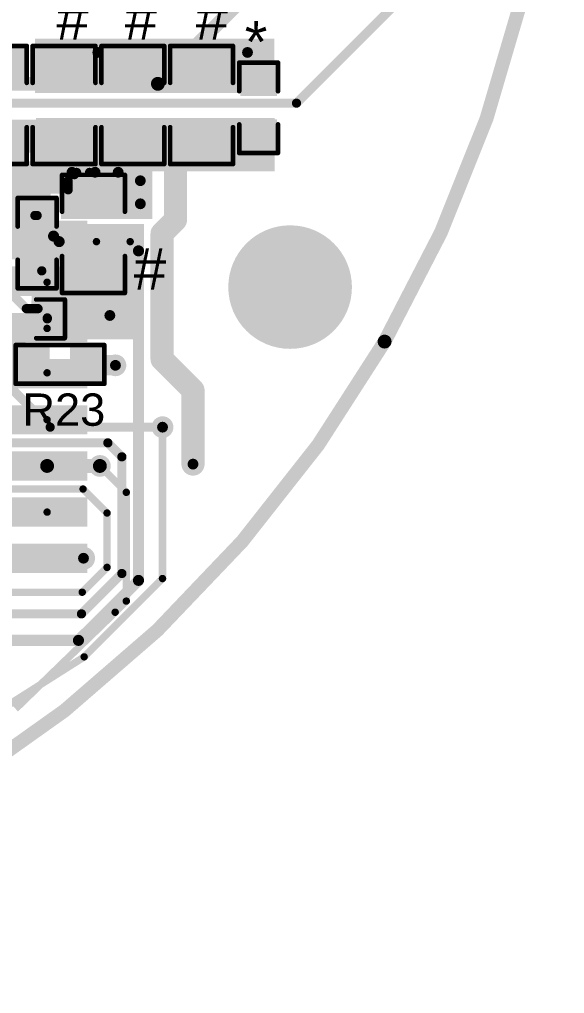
# Model space of a CAD drawing. Header units: millimetres. Extents: x -35.7 to 35.7, y -3.2 to 68.2.
# Drawn here: x 20.71 to 35.69, y -3.19 to 23.61 of the extents above; entities that cross this region are included whole.
import ezdxf

# ---------------------------------------------------------------- set-up
doc = ezdxf.new("R2010")
doc.units = ezdxf.units.MM
for name, color, linetype in [('BottomLayer', 5, 'Continuous'), ('BottomPaste', 16, 'Continuous'), ('BottomSolder', 6, 'Continuous'), ('Mechanical2', 216, 'Continuous'), ('MultiLayer', 9, 'Continuous'), ('PadHoleLayer', 156, 'Continuous'), ('TopLayer', 1, 'Continuous'), ('TopOverlay', 2, 'Continuous'), ('TopPaste', 8, 'Continuous'), ('TopSolder', 216, 'Continuous'), ('ViaHoleLayer', 16, 'Continuous')]:
    doc.layers.add(name, color=color, linetype=linetype)
doc.styles.add('Arial', font='', dxfattribs={"height": 0.2})
doc.styles.get('Arial').set_extended_font_data('Arial')

# ---------------------------------------------------------------- blocks, each defined once
blk = doc.blocks.new('16_SOIC_B_39')
at = {"layer": 'BottomLayer'}
for points in [[(-5.65, 4.745), (-3.65, 4.745), (-3.65, 4.145), (-5.65, 4.145)], [(3.65, 4.745), (5.65, 4.745), (5.65, 4.145), (3.65, 4.145)], [(-5.65, 3.475), (-3.65, 3.475), (-3.65, 2.875), (-5.65, 2.875)], [(3.65, 3.475), (5.65, 3.475), (5.65, 2.875), (3.65, 2.875)], [(-5.65, 2.205), (-3.65, 2.205), (-3.65, 1.605), (-5.65, 1.605)], [(3.65, 2.205), (5.65, 2.205), (5.65, 1.605), (3.65, 1.605)], [(-5.65, 0.935), (-3.65, 0.935), (-3.65, 0.335), (-5.65, 0.335)], [(3.65, 0.935), (5.65, 0.935), (5.65, 0.335), (3.65, 0.335)], [(-5.65, -0.335), (-3.65, -0.335), (-3.65, -0.935), (-5.65, -0.935)], [(3.65, -0.335), (5.65, -0.335), (5.65, -0.935), (3.65, -0.935)], [(-5.65, -1.605), (-3.65, -1.605), (-3.65, -2.205), (-5.65, -2.205)], [(3.65, -1.605), (5.65, -1.605), (5.65, -2.205), (3.65, -2.205)], [(-5.65, -2.875), (-3.65, -2.875), (-3.65, -3.475), (-5.65, -3.475)], [(3.65, -2.875), (5.65, -2.875), (5.65, -3.475), (3.65, -3.475)], [(-5.65, -4.145), (-3.65, -4.145), (-3.65, -4.745), (-5.65, -4.745)], [(3.65, -4.145), (5.65, -4.145), (5.65, -4.745), (3.65, -4.745)]]:
    blk.add_hatch(color=5, dxfattribs=at).paths.add_polyline_path(points)
at = {"layer": 'BottomPaste'}
for points in [[(-5.65, 4.745), (-3.65, 4.745), (-3.65, 4.145), (-5.65, 4.145)], [(3.65, 4.745), (5.65, 4.745), (5.65, 4.145), (3.65, 4.145)], [(-5.65, 3.475), (-3.65, 3.475), (-3.65, 2.875), (-5.65, 2.875)], [(3.65, 3.475), (5.65, 3.475), (5.65, 2.875), (3.65, 2.875)], [(-5.65, 2.205), (-3.65, 2.205), (-3.65, 1.605), (-5.65, 1.605)], [(3.65, 2.205), (5.65, 2.205), (5.65, 1.605), (3.65, 1.605)], [(-5.65, 0.935), (-3.65, 0.935), (-3.65, 0.335), (-5.65, 0.335)], [(3.65, 0.935), (5.65, 0.935), (5.65, 0.335), (3.65, 0.335)], [(-5.65, -0.335), (-3.65, -0.335), (-3.65, -0.935), (-5.65, -0.935)], [(3.65, -0.335), (5.65, -0.335), (5.65, -0.935), (3.65, -0.935)], [(-5.65, -1.605), (-3.65, -1.605), (-3.65, -2.205), (-5.65, -2.205)], [(3.65, -1.605), (5.65, -1.605), (5.65, -2.205), (3.65, -2.205)], [(-5.65, -2.875), (-3.65, -2.875), (-3.65, -3.475), (-5.65, -3.475)], [(3.65, -2.875), (5.65, -2.875), (5.65, -3.475), (3.65, -3.475)], [(-5.65, -4.145), (-3.65, -4.145), (-3.65, -4.745), (-5.65, -4.745)], [(3.65, -4.145), (5.65, -4.145), (5.65, -4.745), (3.65, -4.745)]]:
    blk.add_hatch(color=16, dxfattribs=at).paths.add_polyline_path(points)
at = {"layer": 'BottomSolder'}
for points in [[(-5.752, 4.847), (-3.548, 4.847), (-3.548, 4.043), (-5.752, 4.043)], [(3.548, 4.847), (5.752, 4.847), (5.752, 4.043), (3.548, 4.043)], [(-5.752, 3.577), (-3.548, 3.577), (-3.548, 2.773), (-5.752, 2.773)], [(3.548, 3.577), (5.752, 3.577), (5.752, 2.773), (3.548, 2.773)], [(-5.752, 2.307), (-3.548, 2.307), (-3.548, 1.503), (-5.752, 1.503)], [(3.548, 2.307), (5.752, 2.307), (5.752, 1.503), (3.548, 1.503)], [(-5.752, 1.037), (-3.548, 1.037), (-3.548, 0.233), (-5.752, 0.233)], [(3.548, 1.037), (5.752, 1.037), (5.752, 0.233), (3.548, 0.233)], [(-5.752, -0.233), (-3.548, -0.233), (-3.548, -1.037), (-5.752, -1.037)], [(3.548, -0.233), (5.752, -0.233), (5.752, -1.037), (3.548, -1.037)], [(-5.752, -1.503), (-3.548, -1.503), (-3.548, -2.307), (-5.752, -2.307)], [(3.548, -1.503), (5.752, -1.503), (5.752, -2.307), (3.548, -2.307)], [(-5.752, -2.773), (-3.548, -2.773), (-3.548, -3.577), (-5.752, -3.577)], [(3.548, -2.773), (5.752, -2.773), (5.752, -3.577), (3.548, -3.577)], [(-5.752, -4.043), (-3.548, -4.043), (-3.548, -4.847), (-5.752, -4.847)], [(3.548, -4.043), (5.752, -4.043), (5.752, -4.847), (3.548, -4.847)]]:
    blk.add_hatch(color=6, dxfattribs=at).paths.add_polyline_path(points)
blk = doc.blocks.new('CAP0805_77')
at = {"layer": 'TopLayer'}
for points in [[(-1.524, 0.762), (-0.508, 0.762), (-0.508, -0.762), (-1.524, -0.762)], [(0.508, 0.762), (1.524, 0.762), (1.524, -0.762), (0.508, -0.762)]]:
    blk.add_hatch(color=1, dxfattribs=at).paths.add_polyline_path(points)
at = {"layer": 'TopPaste'}
for points in [[(-1.524, 0.762), (-0.508, 0.762), (-0.508, -0.762), (-1.524, -0.762)], [(0.508, 0.762), (1.524, 0.762), (1.524, -0.762), (0.508, -0.762)]]:
    blk.add_hatch(color=8, dxfattribs=at).paths.add_polyline_path(points)
at = {"layer": 'TopSolder'}
for points in [[(-1.594, 0.832), (-0.438, 0.832), (-0.438, -0.832), (-1.594, -0.832)], [(0.438, 0.832), (1.594, 0.832), (1.594, -0.832), (0.438, -0.832)]]:
    blk.add_hatch(color=216, dxfattribs=at).paths.add_polyline_path(points)
at = {"layer": 'TopOverlay', "const_width": 0.127}
for points in [[(-1.626, -0.864), (-1.626, 0.864)], [(-0.61, 0.864), (-1.626, 0.864)], [(1.626, 0.864), (0.61, 0.864)], [(1.626, -0.864), (1.626, 0.864)], [(-0.61, -0.864), (-1.626, -0.864)], [(1.626, -0.864), (0.61, -0.864)]]:
    blk.add_lwpolyline(points, dxfattribs=at)
at = {"layer": 'TopOverlay', "const_width": 0.0635}
for points in [[(-1.657, 0.864, 1), (-1.594, 0.864, 1)], [(-1.657, 0.864, 1), (-1.594, 0.864, 1)], [(-0.641, 0.864, 1), (-0.578, 0.864, 1)], [(0.578, 0.864, 1), (0.641, 0.864, 1)], [(1.594, 0.864, 1), (1.657, 0.864, 1)], [(1.594, 0.864, 1), (1.657, 0.864, 1)], [(-1.657, -0.864, 1), (-1.594, -0.864, 1)], [(-1.657, -0.864, 1), (-1.594, -0.864, 1)], [(-0.641, -0.864, 1), (-0.578, -0.864, 1)], [(0.578, -0.864, 1), (0.641, -0.864, 1)], [(1.594, -0.864, 1), (1.657, -0.864, 1)], [(1.594, -0.864, 1), (1.657, -0.864, 1)]]:
    blk.add_lwpolyline(points, format="xyb", close=True, dxfattribs=at)
blk = doc.blocks.new('CAP_0603_80')
at = {"layer": 'TopLayer'}
for points in [[(-0.381, 0.445), (-0.381, -0.445), (-1.143, -0.445), (-1.143, 0.445)], [(1.143, 0.445), (1.143, -0.445), (0.381, -0.445), (0.381, 0.445)]]:
    blk.add_hatch(color=1, dxfattribs=at).paths.add_polyline_path(points)
at = {"layer": 'TopPaste'}
for points in [[(-0.381, 0.445), (-0.381, -0.445), (-1.143, -0.445), (-1.143, 0.445)], [(1.143, 0.445), (1.143, -0.445), (0.381, -0.445), (0.381, 0.445)]]:
    blk.add_hatch(color=8, dxfattribs=at).paths.add_polyline_path(points)
at = {"layer": 'TopSolder'}
for points in [[(-0.321, 0.504), (-0.321, -0.504), (-1.203, -0.504), (-1.203, 0.504)], [(1.203, 0.504), (1.203, -0.504), (0.321, -0.504), (0.321, 0.504)]]:
    blk.add_hatch(color=216, dxfattribs=at).paths.add_polyline_path(points)
at = {"layer": 'TopOverlay', "const_width": 0.127}
for points in [[(-1.245, 0.533), (-0.457, 0.533)], [(-1.245, 0.533), (-1.245, -0.533)], [(0.457, 0.533), (1.245, 0.533)], [(1.245, 0.533), (1.245, -0.533)], [(-1.245, -0.533), (-0.457, -0.533)], [(0.457, -0.533), (1.245, -0.533)]]:
    blk.add_lwpolyline(points, dxfattribs=at)
at = {"layer": 'TopOverlay', "const_width": 0.0635}
for points in [[(-1.276, 0.533, 1), (-1.213, 0.533, 1)], [(-1.276, 0.533, 1), (-1.213, 0.533, 1)], [(-0.489, 0.533, 1), (-0.425, 0.533, 1)], [(0.425, 0.533, 1), (0.489, 0.533, 1)], [(1.213, 0.533, 1), (1.276, 0.533, 1)], [(1.213, 0.533, 1), (1.276, 0.533, 1)], [(-1.276, -0.533, 1), (-1.213, -0.533, 1)], [(-1.276, -0.533, 1), (-1.213, -0.533, 1)], [(-0.489, -0.533, 1), (-0.425, -0.533, 1)], [(0.425, -0.533, 1), (0.489, -0.533, 1)], [(1.213, -0.533, 1), (1.276, -0.533, 1)], [(1.213, -0.533, 1), (1.276, -0.533, 1)]]:
    blk.add_lwpolyline(points, format="xyb", close=True, dxfattribs=at)
blk = doc.blocks.new('CAP_0603_B_90')
at = {"layer": 'BottomLayer'}
for points in [[(-1.143, -0.445), (-1.143, 0.445), (-0.381, 0.445), (-0.381, -0.445)], [(0.381, -0.445), (0.381, 0.445), (1.143, 0.445), (1.143, -0.445)]]:
    blk.add_hatch(color=5, dxfattribs=at).paths.add_polyline_path(points)
at = {"layer": 'BottomPaste'}
for points in [[(-1.143, -0.445), (-1.143, 0.445), (-0.381, 0.445), (-0.381, -0.445)], [(0.381, -0.445), (0.381, 0.445), (1.143, 0.445), (1.143, -0.445)]]:
    blk.add_hatch(color=16, dxfattribs=at).paths.add_polyline_path(points)
at = {"layer": 'BottomSolder'}
for points in [[(-1.203, -0.504), (-1.203, 0.504), (-0.321, 0.504), (-0.321, -0.504)], [(0.321, -0.504), (0.321, 0.504), (1.203, 0.504), (1.203, -0.504)]]:
    blk.add_hatch(color=6, dxfattribs=at).paths.add_polyline_path(points)
blk = doc.blocks.new('CAP0805_105')
at = {"layer": 'TopLayer'}
for points in [[(-1.524, 0.762), (-0.508, 0.762), (-0.508, -0.762), (-1.524, -0.762)], [(0.508, 0.762), (1.524, 0.762), (1.524, -0.762), (0.508, -0.762)]]:
    blk.add_hatch(color=1, dxfattribs=at).paths.add_polyline_path(points)
at = {"layer": 'TopPaste'}
for points in [[(-1.524, 0.762), (-0.508, 0.762), (-0.508, -0.762), (-1.524, -0.762)], [(0.508, 0.762), (1.524, 0.762), (1.524, -0.762), (0.508, -0.762)]]:
    blk.add_hatch(color=8, dxfattribs=at).paths.add_polyline_path(points)
at = {"layer": 'TopSolder'}
for points in [[(-1.594, 0.832), (-0.438, 0.832), (-0.438, -0.832), (-1.594, -0.832)], [(0.438, 0.832), (1.594, 0.832), (1.594, -0.832), (0.438, -0.832)]]:
    blk.add_hatch(color=216, dxfattribs=at).paths.add_polyline_path(points)
at = {"layer": 'TopOverlay', "const_width": 0.127}
for points in [[(-1.626, 0.864), (-0.61, 0.864)], [(-1.626, 0.864), (-1.626, -0.864)], [(0.61, 0.864), (1.626, 0.864)], [(1.626, 0.864), (1.626, -0.864)], [(-1.626, -0.864), (-0.61, -0.864)], [(0.61, -0.864), (1.626, -0.864)]]:
    blk.add_lwpolyline(points, dxfattribs=at)
at = {"layer": 'TopOverlay', "const_width": 0.0635}
for points in [[(-1.657, 0.864, 1), (-1.594, 0.864, 1)], [(-1.657, 0.864, 1), (-1.594, 0.864, 1)], [(-0.641, 0.864, 1), (-0.578, 0.864, 1)], [(0.578, 0.864, 1), (0.641, 0.864, 1)], [(1.594, 0.864, 1), (1.657, 0.864, 1)], [(1.594, 0.864, 1), (1.657, 0.864, 1)], [(-1.657, -0.864, 1), (-1.594, -0.864, 1)], [(-1.657, -0.864, 1), (-1.594, -0.864, 1)], [(-0.641, -0.864, 1), (-0.578, -0.864, 1)], [(0.578, -0.864, 1), (0.641, -0.864, 1)], [(1.594, -0.864, 1), (1.657, -0.864, 1)], [(1.594, -0.864, 1), (1.657, -0.864, 1)]]:
    blk.add_lwpolyline(points, format="xyb", close=True, dxfattribs=at)
blk = doc.blocks.new('CAP_0603_106')
at = {"layer": 'TopLayer'}
for points in [[(-0.381, 0.4445), (-0.381, -0.4445), (-1.143, -0.4445), (-1.143, 0.4445)], [(1.143, 0.4445), (1.143, -0.4445), (0.381, -0.4445), (0.381, 0.4445)]]:
    blk.add_hatch(color=1, dxfattribs=at).paths.add_polyline_path(points)
at = {"layer": 'TopPaste'}
for points in [[(-0.381, 0.4445), (-0.381, -0.4445), (-1.143, -0.4445), (-1.143, 0.4445)], [(1.143, 0.4445), (1.143, -0.4445), (0.381, -0.4445), (0.381, 0.4445)]]:
    blk.add_hatch(color=8, dxfattribs=at).paths.add_polyline_path(points)
at = {"layer": 'TopSolder'}
for points in [[(-0.2794, 0.5461), (-0.2794, -0.5461), (-1.2446, -0.5461), (-1.2446, 0.5461)], [(1.2446, 0.5461), (1.2446, -0.5461), (0.2794, -0.5461), (0.2794, 0.5461)]]:
    blk.add_hatch(color=216, dxfattribs=at).paths.add_polyline_path(points)
at = {"layer": 'TopOverlay', "const_width": 0.127}
for points in [[(-1.2446, 0.5334), (-1.2446, -0.5334)], [(-1.2446, 0.5334), (-0.4572, 0.5334)], [(0.4572, 0.5334), (1.2446, 0.5334)], [(1.2446, 0.5334), (1.2446, -0.5334)], [(-1.2446, -0.5334), (-0.4572, -0.5334)], [(0.4572, -0.5334), (1.2446, -0.5334)]]:
    blk.add_lwpolyline(points, dxfattribs=at)
at = {"layer": 'TopOverlay', "const_width": 0.0635}
for points in [[(-1.27635, 0.5334, 1), (-1.21285, 0.5334, 1)], [(-1.27635, 0.5334, 1), (-1.21285, 0.5334, 1)], [(-0.48895, 0.5334, 1), (-0.42545, 0.5334, 1)], [(0.42545, 0.5334, 1), (0.48895, 0.5334, 1)], [(1.21285, 0.5334, 1), (1.27635, 0.5334, 1)], [(1.21285, 0.5334, 1), (1.27635, 0.5334, 1)], [(-1.27635, -0.5334, 1), (-1.21285, -0.5334, 1)], [(-1.27635, -0.5334, 1), (-1.21285, -0.5334, 1)], [(-0.48895, -0.5334, 1), (-0.42545, -0.5334, 1)], [(0.42545, -0.5334, 1), (0.48895, -0.5334, 1)], [(1.21285, -0.5334, 1), (1.27635, -0.5334, 1)], [(1.21285, -0.5334, 1), (1.27635, -0.5334, 1)]]:
    blk.add_lwpolyline(points, format="xyb", close=True, dxfattribs=at)
blk = doc.blocks.new('CAP0805_107')
at = {"layer": 'TopLayer'}
for points in [[(-1.524, 0.762), (-0.508, 0.762), (-0.508, -0.762), (-1.524, -0.762)], [(0.508, 0.762), (1.524, 0.762), (1.524, -0.762), (0.508, -0.762)]]:
    blk.add_hatch(color=1, dxfattribs=at).paths.add_polyline_path(points)
at = {"layer": 'TopPaste'}
for points in [[(-1.524, 0.762), (-0.508, 0.762), (-0.508, -0.762), (-1.524, -0.762)], [(0.508, 0.762), (1.524, 0.762), (1.524, -0.762), (0.508, -0.762)]]:
    blk.add_hatch(color=8, dxfattribs=at).paths.add_polyline_path(points)
at = {"layer": 'TopSolder'}
for points in [[(-1.6256, 0.8636), (-0.4064, 0.8636), (-0.4064, -0.8636), (-1.6256, -0.8636)], [(0.4064, 0.8636), (1.6256, 0.8636), (1.6256, -0.8636), (0.4064, -0.8636)]]:
    blk.add_hatch(color=216, dxfattribs=at).paths.add_polyline_path(points)
at = {"layer": 'TopOverlay', "const_width": 0.127}
for points in [[(-0.6096, 0.8636), (-1.6256, 0.8636)], [(-1.6256, -0.8636), (-1.6256, 0.8636)], [(1.6256, 0.8636), (0.6096, 0.8636)], [(1.6256, -0.8636), (1.6256, 0.8636)], [(-0.6096, -0.8636), (-1.6256, -0.8636)], [(1.6256, -0.8636), (0.6096, -0.8636)]]:
    blk.add_lwpolyline(points, dxfattribs=at)
at = {"layer": 'TopOverlay', "const_width": 0.0635}
for points in [[(-1.65735, 0.8636, 1), (-1.59385, 0.8636, 1)], [(-1.65735, 0.8636, 1), (-1.59385, 0.8636, 1)], [(-0.64135, 0.8636, 1), (-0.57785, 0.8636, 1)], [(0.57785, 0.8636, 1), (0.64135, 0.8636, 1)], [(1.59385, 0.8636, 1), (1.65735, 0.8636, 1)], [(1.59385, 0.8636, 1), (1.65735, 0.8636, 1)], [(-1.65735, -0.8636, 1), (-1.59385, -0.8636, 1)], [(-1.65735, -0.8636, 1), (-1.59385, -0.8636, 1)], [(-0.64135, -0.8636, 1), (-0.57785, -0.8636, 1)], [(0.57785, -0.8636, 1), (0.64135, -0.8636, 1)], [(1.59385, -0.8636, 1), (1.65735, -0.8636, 1)], [(1.59385, -0.8636, 1), (1.65735, -0.8636, 1)]]:
    blk.add_lwpolyline(points, format="xyb", close=True, dxfattribs=at)
blk = doc.blocks.new('CAP0805_108')
at = {"layer": 'TopLayer'}
for points in [[(-1.524, 0.762), (-0.508, 0.762), (-0.508, -0.762), (-1.524, -0.762)], [(0.508, 0.762), (1.524, 0.762), (1.524, -0.762), (0.508, -0.762)]]:
    blk.add_hatch(color=1, dxfattribs=at).paths.add_polyline_path(points)
at = {"layer": 'TopPaste'}
for points in [[(-1.524, 0.762), (-0.508, 0.762), (-0.508, -0.762), (-1.524, -0.762)], [(0.508, 0.762), (1.524, 0.762), (1.524, -0.762), (0.508, -0.762)]]:
    blk.add_hatch(color=8, dxfattribs=at).paths.add_polyline_path(points)
at = {"layer": 'TopSolder'}
for points in [[(-1.6256, 0.8636), (-0.4064, 0.8636), (-0.4064, -0.8636), (-1.6256, -0.8636)], [(0.4064, 0.8636), (1.6256, 0.8636), (1.6256, -0.8636), (0.4064, -0.8636)]]:
    blk.add_hatch(color=216, dxfattribs=at).paths.add_polyline_path(points)
at = {"layer": 'TopOverlay', "const_width": 0.127}
for points in [[(-1.6256, 0.8636), (-0.6096, 0.8636)], [(-1.6256, 0.8636), (-1.6256, -0.8636)], [(0.6096, 0.8636), (1.6256, 0.8636)], [(1.6256, 0.8636), (1.6256, -0.8636)], [(-1.6256, -0.8636), (-0.6096, -0.8636)], [(0.6096, -0.8636), (1.6256, -0.8636)]]:
    blk.add_lwpolyline(points, dxfattribs=at)
at = {"layer": 'TopOverlay', "const_width": 0.0635}
for points in [[(-1.65735, 0.8636, 1), (-1.59385, 0.8636, 1)], [(-1.65735, 0.8636, 1), (-1.59385, 0.8636, 1)], [(-0.64135, 0.8636, 1), (-0.57785, 0.8636, 1)], [(0.57785, 0.8636, 1), (0.64135, 0.8636, 1)], [(1.59385, 0.8636, 1), (1.65735, 0.8636, 1)], [(1.59385, 0.8636, 1), (1.65735, 0.8636, 1)], [(-1.65735, -0.8636, 1), (-1.59385, -0.8636, 1)], [(-1.65735, -0.8636, 1), (-1.59385, -0.8636, 1)], [(-0.64135, -0.8636, 1), (-0.57785, -0.8636, 1)], [(0.57785, -0.8636, 1), (0.64135, -0.8636, 1)], [(1.59385, -0.8636, 1), (1.65735, -0.8636, 1)], [(1.59385, -0.8636, 1), (1.65735, -0.8636, 1)]]:
    blk.add_lwpolyline(points, format="xyb", close=True, dxfattribs=at)
blk = doc.blocks.new('CAP0805_109')
at = {"layer": 'TopLayer'}
for points in [[(-1.524, 0.762), (-0.508, 0.762), (-0.508, -0.762), (-1.524, -0.762)], [(0.508, 0.762), (1.524, 0.762), (1.524, -0.762), (0.508, -0.762)]]:
    blk.add_hatch(color=1, dxfattribs=at).paths.add_polyline_path(points)
at = {"layer": 'TopPaste'}
for points in [[(-1.524, 0.762), (-0.508, 0.762), (-0.508, -0.762), (-1.524, -0.762)], [(0.508, 0.762), (1.524, 0.762), (1.524, -0.762), (0.508, -0.762)]]:
    blk.add_hatch(color=8, dxfattribs=at).paths.add_polyline_path(points)
at = {"layer": 'TopSolder'}
for points in [[(-1.6256, 0.8636), (-0.4064, 0.8636), (-0.4064, -0.8636), (-1.6256, -0.8636)], [(0.4064, 0.8636), (1.6256, 0.8636), (1.6256, -0.8636), (0.4064, -0.8636)]]:
    blk.add_hatch(color=216, dxfattribs=at).paths.add_polyline_path(points)
at = {"layer": 'TopOverlay', "const_width": 0.127}
for points in [[(-1.6256, 0.8636), (-0.6096, 0.8636)], [(-1.6256, 0.8636), (-1.6256, -0.8636)], [(0.6096, 0.8636), (1.6256, 0.8636)], [(1.6256, 0.8636), (1.6256, -0.8636)], [(-1.6256, -0.8636), (-0.6096, -0.8636)], [(0.6096, -0.8636), (1.6256, -0.8636)]]:
    blk.add_lwpolyline(points, dxfattribs=at)
at = {"layer": 'TopOverlay', "const_width": 0.0635}
for points in [[(-1.65735, 0.8636, 1), (-1.59385, 0.8636, 1)], [(-1.65735, 0.8636, 1), (-1.59385, 0.8636, 1)], [(-0.64135, 0.8636, 1), (-0.57785, 0.8636, 1)], [(0.57785, 0.8636, 1), (0.64135, 0.8636, 1)], [(1.59385, 0.8636, 1), (1.65735, 0.8636, 1)], [(1.59385, 0.8636, 1), (1.65735, 0.8636, 1)], [(-1.65735, -0.8636, 1), (-1.59385, -0.8636, 1)], [(-1.65735, -0.8636, 1), (-1.59385, -0.8636, 1)], [(-0.64135, -0.8636, 1), (-0.57785, -0.8636, 1)], [(0.57785, -0.8636, 1), (0.64135, -0.8636, 1)], [(1.59385, -0.8636, 1), (1.65735, -0.8636, 1)], [(1.59385, -0.8636, 1), (1.65735, -0.8636, 1)]]:
    blk.add_lwpolyline(points, format="xyb", close=True, dxfattribs=at)
blk = doc.blocks.new('CAP_0603_114')
at = {"layer": 'TopLayer'}
for points in [[(-0.381, 0.445), (-0.381, -0.445), (-1.143, -0.445), (-1.143, 0.445)], [(1.143, 0.445), (1.143, -0.445), (0.381, -0.445), (0.381, 0.445)]]:
    blk.add_hatch(color=1, dxfattribs=at).paths.add_polyline_path(points)
at = {"layer": 'TopPaste'}
for points in [[(-0.381, 0.445), (-0.381, -0.445), (-1.143, -0.445), (-1.143, 0.445)], [(1.143, 0.445), (1.143, -0.445), (0.381, -0.445), (0.381, 0.445)]]:
    blk.add_hatch(color=8, dxfattribs=at).paths.add_polyline_path(points)
at = {"layer": 'TopSolder'}
for points in [[(-0.321, 0.504), (-0.321, -0.504), (-1.203, -0.504), (-1.203, 0.504)], [(1.203, 0.504), (1.203, -0.504), (0.321, -0.504), (0.321, 0.504)]]:
    blk.add_hatch(color=216, dxfattribs=at).paths.add_polyline_path(points)
at = {"layer": 'TopOverlay', "const_width": 0.127}
for points in [[(-1.245, 0.533), (-0.457, 0.533)], [(-1.245, -0.533), (-1.245, 0.533)], [(0.457, 0.533), (1.245, 0.533)], [(1.245, -0.533), (1.245, 0.533)], [(-1.245, -0.533), (-0.457, -0.533)], [(0.457, -0.533), (1.245, -0.533)]]:
    blk.add_lwpolyline(points, dxfattribs=at)
at = {"layer": 'TopOverlay', "const_width": 0.0635}
for points in [[(-1.276, 0.533, 1), (-1.213, 0.533, 1)], [(-1.276, 0.533, 1), (-1.213, 0.533, 1)], [(-0.489, 0.533, 1), (-0.425, 0.533, 1)], [(0.425, 0.533, 1), (0.489, 0.533, 1)], [(1.213, 0.533, 1), (1.276, 0.533, 1)], [(1.213, 0.533, 1), (1.276, 0.533, 1)], [(-1.276, -0.533, 1), (-1.213, -0.533, 1)], [(-1.276, -0.533, 1), (-1.213, -0.533, 1)], [(-0.489, -0.533, 1), (-0.425, -0.533, 1)], [(0.425, -0.533, 1), (0.489, -0.533, 1)], [(1.213, -0.533, 1), (1.276, -0.533, 1)], [(1.213, -0.533, 1), (1.276, -0.533, 1)]]:
    blk.add_lwpolyline(points, format="xyb", close=True, dxfattribs=at)
blk = doc.blocks.new('RES0603_151')
at = {"layer": 'TopLayer'}
for points in [[(-0.381, 0.4445), (-0.381, -0.4445), (-1.143, -0.4445), (-1.143, 0.4445)], [(1.143, 0.4445), (1.143, -0.4445), (0.381, -0.4445), (0.381, 0.4445)]]:
    blk.add_hatch(color=1, dxfattribs=at).paths.add_polyline_path(points)
at = {"layer": 'TopPaste'}
for points in [[(-0.381, 0.4445), (-0.381, -0.4445), (-1.143, -0.4445), (-1.143, 0.4445)], [(1.143, 0.4445), (1.143, -0.4445), (0.381, -0.4445), (0.381, 0.4445)]]:
    blk.add_hatch(color=8, dxfattribs=at).paths.add_polyline_path(points)
at = {"layer": 'TopSolder'}
for points in [[(-0.2794, 0.5461), (-0.2794, -0.5461), (-1.2446, -0.5461), (-1.2446, 0.5461)], [(1.2446, 0.5461), (1.2446, -0.5461), (0.2794, -0.5461), (0.2794, 0.5461)]]:
    blk.add_hatch(color=216, dxfattribs=at).paths.add_polyline_path(points)
at = {"layer": 'TopOverlay', "const_width": 0.127}
for points in [[(1.2192, 0.5334), (-1.2192, 0.5334)], [(-1.2192, 0.5334), (-1.2192, -0.5334)], [(1.2192, 0.5334), (1.2192, -0.5334)], [(1.2192, -0.5334), (-1.2192, -0.5334)]]:
    blk.add_lwpolyline(points, dxfattribs=at)
at = {"layer": 'TopOverlay', "const_width": 0.0635}
for points in [[(-1.25095, 0.5334, 1), (-1.18745, 0.5334, 1)], [(-1.25095, 0.5334, 1), (-1.18745, 0.5334, 1)], [(1.18745, 0.5334, 1), (1.25095, 0.5334, 1)], [(1.18745, 0.5334, 1), (1.25095, 0.5334, 1)], [(-1.25095, -0.5334, 1), (-1.18745, -0.5334, 1)], [(-1.25095, -0.5334, 1), (-1.18745, -0.5334, 1)], [(1.18745, -0.5334, 1), (1.25095, -0.5334, 1)], [(1.18745, -0.5334, 1), (1.25095, -0.5334, 1)]]:
    blk.add_lwpolyline(points, format="xyb", close=True, dxfattribs=at)

msp = doc.modelspace()

# ---------------------------------------------------------------- hatches: boundary and pattern name
at = {"layer": 'BottomLayer'}
h = msp.add_hatch(color=5, dxfattribs=at)
edge = h.paths.add_edge_path()
edge.add_arc((22.86, 22.708), 0.3, 0, 360)
h = msp.add_hatch(color=5, dxfattribs=at)
edge = h.paths.add_edge_path()
edge.add_arc((26.975, 22.708), 0.3, 0, 360)
for points in [[(25.324, 19.946), (25.324, 20.853), (18.771, 20.853), (18.771, 19.946)], [(20.421, 17.272), (21.565, 17.272), (21.565, 19.71), (20.421, 19.71)], [(21.92, 18.161), (24.359, 18.161), (24.359, 19.71), (21.92, 19.71)], [(24.128, 17.018), (24.128, 17.983), (20.414, 17.983), (20.414, 17.018)]]:
    msp.add_hatch(color=5, dxfattribs=at).paths.add_polyline_path(points)
h = msp.add_hatch(color=5, dxfattribs=at)
edge = h.paths.add_edge_path()
edge.add_arc((22.149, 19.41), 0.3, 0, 360)
h = msp.add_hatch(color=5, dxfattribs=at)
edge = h.paths.add_edge_path()
edge.add_arc((22.784, 19.41), 0.3, 0, 360)
h = msp.add_hatch(color=5, dxfattribs=at)
edge = h.paths.add_edge_path()
edge.add_arc((23.419, 19.41), 0.3, 0, 360)
h = msp.add_hatch(color=5, dxfattribs=at)
edge = h.paths.add_edge_path()
edge.add_arc((24.028, 19.177), 0.3, 0, 360)
h = msp.add_hatch(color=5, dxfattribs=at)
edge = h.paths.add_edge_path()
edge.add_arc((24.028, 18.542), 0.3, 0, 360)
h = msp.add_hatch(color=5, dxfattribs=at)
edge = h.paths.add_edge_path()
edge.add_arc((28.146, 16.25), 1.5, 0, 360)
h = msp.add_hatch(color=5, dxfattribs=at)
edge = h.paths.add_edge_path()
edge.add_arc((23.19, 15.469), 0.3, 0, 360)
h = msp.add_hatch(color=5, dxfattribs=at)
edge = h.paths.add_edge_path()
edge.add_arc((23.343, 14.097), 0.3, 0, 360)
h = msp.add_hatch(color=5, dxfattribs=at)
edge = h.paths.add_edge_path()
edge.add_arc((24.638, 12.395), 0.3, 0, 360)
h = msp.add_hatch(color=5, dxfattribs=at)
edge = h.paths.add_edge_path()
edge.add_arc((22.916, 11.328), 0.3, 0, 360)
h = msp.add_hatch(color=5, dxfattribs=at)
edge = h.paths.add_edge_path()
edge.add_arc((25.476, 11.379), 0.3, 0, 360)
h = msp.add_hatch(color=5, dxfattribs=at)
edge = h.paths.add_edge_path()
edge.add_arc((22.465, 8.788), 0.3, 0, 360)
at = {"layer": 'BottomSolder'}
h = msp.add_hatch(color=6, dxfattribs=at)
edge = h.paths.add_edge_path()
edge.add_arc((22.86, 22.708), 0.15, 0, 360)
h = msp.add_hatch(color=6, dxfattribs=at)
edge = h.paths.add_edge_path()
edge.add_arc((26.975, 22.708), 0.15, 0, 360)
h = msp.add_hatch(color=6, dxfattribs=at)
edge = h.paths.add_edge_path()
edge.add_arc((22.149, 19.41), 0.15, 0, 360)
h = msp.add_hatch(color=6, dxfattribs=at)
edge = h.paths.add_edge_path()
edge.add_arc((22.784, 19.41), 0.15, 0, 360)
h = msp.add_hatch(color=6, dxfattribs=at)
edge = h.paths.add_edge_path()
edge.add_arc((23.419, 19.41), 0.15, 0, 360)
h = msp.add_hatch(color=6, dxfattribs=at)
edge = h.paths.add_edge_path()
edge.add_arc((24.028, 19.177), 0.15, 0, 360)
h = msp.add_hatch(color=6, dxfattribs=at)
edge = h.paths.add_edge_path()
edge.add_arc((24.028, 18.542), 0.15, 0, 360)
h = msp.add_hatch(color=6, dxfattribs=at)
edge = h.paths.add_edge_path()
edge.add_arc((28.146, 16.25), 1.602, 0, 360)
h = msp.add_hatch(color=6, dxfattribs=at)
edge = h.paths.add_edge_path()
edge.add_arc((23.19, 15.469), 0.15, 0, 360)
h = msp.add_hatch(color=6, dxfattribs=at)
edge = h.paths.add_edge_path()
edge.add_arc((23.343, 14.097), 0.15, 0, 360)
h = msp.add_hatch(color=6, dxfattribs=at)
edge = h.paths.add_edge_path()
edge.add_arc((24.638, 12.395), 0.15, 0, 360)
h = msp.add_hatch(color=6, dxfattribs=at)
edge = h.paths.add_edge_path()
edge.add_arc((25.476, 11.379), 0.15, 0, 360)
h = msp.add_hatch(color=6, dxfattribs=at)
edge = h.paths.add_edge_path()
edge.add_arc((22.916, 11.328), 0.15, 0, 360)
h = msp.add_hatch(color=6, dxfattribs=at)
edge = h.paths.add_edge_path()
edge.add_arc((22.465, 8.788), 0.15, 0, 360)
at = {"layer": 'MultiLayer'}
h = msp.add_hatch(color=9, dxfattribs=at)
edge = h.paths.add_edge_path()
edge.add_arc((28.146, 16.25), 1.5, 0, 360)
at = {"layer": 'PadHoleLayer'}
h = msp.add_hatch(color=156, dxfattribs=at)
edge = h.paths.add_edge_path()
edge.add_arc((28.146, 16.25), 1.7, 0, 360)
at = {"layer": 'TopLayer'}
for points in [[(21.133, 21.59), (27.711, 21.59), (27.711, 23.089), (21.133, 23.089)], [(21.158, 19.431), (27.724, 19.431), (27.724, 20.904), (21.158, 20.904)], [(21.844, 18.12), (24.359, 18.12), (24.359, 20.701), (21.844, 20.701)], [(26.162, 19.609), (27.724, 19.609), (27.724, 20.904), (26.162, 20.904)], [(21.158, 18.847), (22.017, 18.847), (22.017, 20.371), (21.158, 20.371)], [(19.66, 18.821), (22.159, 18.821), (22.159, 19.507), (19.66, 19.507)], [(21.946, 14.834), (23.851, 14.834), (23.851, 17.272), (21.946, 17.272)], [(23.851, 14.809), (23.851, 16.105), (21.043, 16.105), (21.043, 14.809)]]:
    msp.add_hatch(color=1, dxfattribs=at).paths.add_polyline_path(points)
h = msp.add_hatch(color=1, dxfattribs=at)
edge = h.paths.add_edge_path()
edge.add_arc((22.86, 22.708), 0.3, 0, 360)
h = msp.add_hatch(color=1, dxfattribs=at)
edge = h.paths.add_edge_path()
edge.add_arc((26.975, 22.708), 0.3, 0, 360)
h = msp.add_hatch(color=1, dxfattribs=at)
edge = h.paths.add_edge_path()
edge.add_arc((22.149, 19.41), 0.3, 0, 360)
h = msp.add_hatch(color=1, dxfattribs=at)
edge = h.paths.add_edge_path()
edge.add_arc((22.784, 19.41), 0.3, 0, 360)
h = msp.add_hatch(color=1, dxfattribs=at)
edge = h.paths.add_edge_path()
edge.add_arc((23.419, 19.41), 0.3, 0, 360)
h = msp.add_hatch(color=1, dxfattribs=at)
edge = h.paths.add_edge_path()
edge.add_arc((24.028, 19.177), 0.3, 0, 360)
h = msp.add_hatch(color=1, dxfattribs=at)
edge = h.paths.add_edge_path()
edge.add_arc((24.028, 18.542), 0.3, 0, 360)
h = msp.add_hatch(color=1, dxfattribs=at)
edge = h.paths.add_edge_path()
edge.add_arc((28.146, 16.25), 1.5, 0, 360)
h = msp.add_hatch(color=1, dxfattribs=at)
edge = h.paths.add_edge_path()
edge.add_arc((23.19, 15.469), 0.3, 0, 360)
h = msp.add_hatch(color=1, dxfattribs=at)
edge = h.paths.add_edge_path()
edge.add_arc((23.343, 14.097), 0.3, 0, 360)
h = msp.add_hatch(color=1, dxfattribs=at)
edge = h.paths.add_edge_path()
edge.add_arc((24.638, 12.395), 0.3, 0, 360)
h = msp.add_hatch(color=1, dxfattribs=at)
edge = h.paths.add_edge_path()
edge.add_arc((22.916, 11.328), 0.3, 0, 360)
h = msp.add_hatch(color=1, dxfattribs=at)
edge = h.paths.add_edge_path()
edge.add_arc((25.476, 11.379), 0.3, 0, 360)
h = msp.add_hatch(color=1, dxfattribs=at)
edge = h.paths.add_edge_path()
edge.add_arc((22.465, 8.788), 0.3, 0, 360)
at = {"layer": 'TopSolder'}
h = msp.add_hatch(color=216, dxfattribs=at)
edge = h.paths.add_edge_path()
edge.add_arc((22.86, 22.708), 0.15, 0, 360)
h = msp.add_hatch(color=216, dxfattribs=at)
edge = h.paths.add_edge_path()
edge.add_arc((26.975, 22.708), 0.15, 0, 360)
h = msp.add_hatch(color=216, dxfattribs=at)
edge = h.paths.add_edge_path()
edge.add_arc((22.149, 19.41), 0.15, 0, 360)
h = msp.add_hatch(color=216, dxfattribs=at)
edge = h.paths.add_edge_path()
edge.add_arc((22.784, 19.41), 0.15, 0, 360)
h = msp.add_hatch(color=216, dxfattribs=at)
edge = h.paths.add_edge_path()
edge.add_arc((23.419, 19.41), 0.15, 0, 360)
h = msp.add_hatch(color=216, dxfattribs=at)
edge = h.paths.add_edge_path()
edge.add_arc((24.028, 19.177), 0.15, 0, 360)
h = msp.add_hatch(color=216, dxfattribs=at)
edge = h.paths.add_edge_path()
edge.add_arc((24.028, 18.542), 0.15, 0, 360)
h = msp.add_hatch(color=216, dxfattribs=at)
edge = h.paths.add_edge_path()
edge.add_arc((28.146, 16.25), 1.602, 0, 360)
h = msp.add_hatch(color=216, dxfattribs=at)
edge = h.paths.add_edge_path()
edge.add_arc((23.19, 15.469), 0.15, 0, 360)
h = msp.add_hatch(color=216, dxfattribs=at)
edge = h.paths.add_edge_path()
edge.add_arc((23.343, 14.097), 0.15, 0, 360)
h = msp.add_hatch(color=216, dxfattribs=at)
edge = h.paths.add_edge_path()
edge.add_arc((24.638, 12.395), 0.15, 0, 360)
h = msp.add_hatch(color=216, dxfattribs=at)
edge = h.paths.add_edge_path()
edge.add_arc((25.476, 11.379), 0.15, 0, 360)
h = msp.add_hatch(color=216, dxfattribs=at)
edge = h.paths.add_edge_path()
edge.add_arc((22.916, 11.328), 0.15, 0, 360)
h = msp.add_hatch(color=216, dxfattribs=at)
edge = h.paths.add_edge_path()
edge.add_arc((22.465, 8.788), 0.15, 0, 360)
at = {"layer": 'ViaHoleLayer'}
h = msp.add_hatch(color=16, dxfattribs=at)
edge = h.paths.add_edge_path()
edge.add_arc((22.86, 22.708), 0.15, 0, 360)
h = msp.add_hatch(color=16, dxfattribs=at)
edge = h.paths.add_edge_path()
edge.add_arc((26.975, 22.708), 0.15, 0, 360)
h = msp.add_hatch(color=16, dxfattribs=at)
edge = h.paths.add_edge_path()
edge.add_arc((22.149, 19.41), 0.15, 0, 360)
h = msp.add_hatch(color=16, dxfattribs=at)
edge = h.paths.add_edge_path()
edge.add_arc((22.784, 19.41), 0.15, 0, 360)
h = msp.add_hatch(color=16, dxfattribs=at)
edge = h.paths.add_edge_path()
edge.add_arc((23.419, 19.41), 0.15, 0, 360)
h = msp.add_hatch(color=16, dxfattribs=at)
edge = h.paths.add_edge_path()
edge.add_arc((24.028, 19.177), 0.15, 0, 360)
h = msp.add_hatch(color=16, dxfattribs=at)
edge = h.paths.add_edge_path()
edge.add_arc((24.028, 18.542), 0.15, 0, 360)
h = msp.add_hatch(color=16, dxfattribs=at)
edge = h.paths.add_edge_path()
edge.add_arc((23.19, 15.469), 0.15, 0, 360)
h = msp.add_hatch(color=16, dxfattribs=at)
edge = h.paths.add_edge_path()
edge.add_arc((23.343, 14.097), 0.15, 0, 360)
h = msp.add_hatch(color=16, dxfattribs=at)
edge = h.paths.add_edge_path()
edge.add_arc((24.638, 12.395), 0.15, 0, 360)
h = msp.add_hatch(color=16, dxfattribs=at)
edge = h.paths.add_edge_path()
edge.add_arc((25.476, 11.379), 0.15, 0, 360)
h = msp.add_hatch(color=16, dxfattribs=at)
edge = h.paths.add_edge_path()
edge.add_arc((22.916, 11.328), 0.15, 0, 360)
h = msp.add_hatch(color=16, dxfattribs=at)
edge = h.paths.add_edge_path()
edge.add_arc((22.465, 8.788), 0.15, 0, 360)

# ---------------------------------------------------------------- linework, layer by layer
at = {"layer": 'BottomLayer'}
for points, const_width in [([(28.321, 21.311), (31.775, 24.765)], 0.254), ([(24.511, 21.844), (27, 24.333)], 0.381), ([(12.852, 21.844), (24.511, 21.844)], 0.381), ([(18.176, 21.311), (28.321, 21.311)], 0.254), ([(22.238, 20.4), (23.113, 20.4)], 0.762), ([(22.212, 20.4), (23.023, 20.4)], 0.635), ([(23.023, 20.4), (23.159, 20.263)], 0.635), ([(24.994, 18.096), (24.994, 20.296)], 0.635), ([(24.625, 17.727), (24.994, 18.096)], 0.635), ([(24.625, 14.262), (24.625, 17.727)], 0.635), ([(21.311, 17.653), (21.336, 17.678)], 0.457), ([(21.643, 17.653), (21.795, 17.501)], 0.305), ([(22.822, 17.501), (23.749, 17.501)], 0.203), ([(23.978, 8.179), (23.978, 17.247)], 0.305), ([(19.126, 16.383), (21.465, 16.383)], 0.203), ([(19.71, 15.113), (21.465, 15.113)], 0.203), ([(24.625, 14.262), (25.476, 13.411)], 0.635), ([(20.222, 13.891), (21.465, 13.891)], 0.203), ([(25.476, 11.379), (25.476, 13.411)], 0.635), ([(19.475, 12.598), (21.465, 12.598)], 0.203), ([(24.638, 8.229), (24.638, 12.395)], 0.203), ([(19.507, 11.963), (23.136, 11.963)], 0.254), ([(23.136, 11.963), (23.52, 11.579)], 0.254), ([(23.52, 8.368), (23.52, 11.579)], 0.254), ([(21.465, 11.328), (22.916, 11.328)], 0.381), ([(20.015, 10.693), (22.454, 10.693)], 0.203), ([(22.454, 10.693), (23.114, 10.033)], 0.203), ([(20.066, 10.058), (21.465, 10.058)], 0.203), ([(23.114, 8.537), (23.114, 10.033)], 0.203), ([(21.465, 8.788), (22.465, 8.788)], 0.635), ([(22.431, 7.853), (23.114, 8.537)], 0.203), ([(22.327, 6.528), (23.978, 8.179)], 0.305), ([(22.41, 7.257), (23.52, 8.368)], 0.254), ([(22.484, 6.074), (24.638, 8.229)], 0.203), ([(15.057, 7.853), (22.431, 7.853)], 0.203), ([(19.686, 7.257), (22.41, 7.257)], 0.254), ([(19.812, 6.528), (22.327, 6.528)], 0.305), ([(18.387, 3.473), (22.484, 6.074)], 0.203)]:
    msp.add_lwpolyline(points, dxfattribs=dict(at, const_width=const_width))
for points, const_width in [([(24.416, 21.844, 1), (24.606, 21.844, 1)], 0.191), ([(24.416, 21.844, 1), (24.606, 21.844, 1)], 0.191), ([(28.258, 21.311, 1), (28.384, 21.311, 1)], 0.127), ([(28.258, 21.311, 1), (28.384, 21.311, 1)], 0.127), ([(22.047, 20.4, 1), (22.428, 20.4, 1)], 0.381), ([(22.054, 20.4, 1), (22.371, 20.4, 1)], 0.318), ([(22.864, 20.4, 1), (23.182, 20.4, 1)], 0.318), ([(22.864, 20.4, 1), (23.182, 20.4, 1)], 0.318), ([(22.923, 20.4, 1), (23.304, 20.4, 1)], 0.381), ([(23, 20.263, 1), (23.318, 20.263, 1)], 0.318), ([(24.835, 20.296, 1), (25.152, 20.296, 1)], 0.318), ([(24.835, 18.096, 1), (25.152, 18.096, 1)], 0.318), ([(24.835, 18.096, 1), (25.152, 18.096, 1)], 0.318), ([(24.467, 17.727, 1), (24.784, 17.727, 1)], 0.318), ([(24.467, 17.727, 1), (24.784, 17.727, 1)], 0.318), ([(21.196, 17.653, 1), (21.425, 17.653, 1)], 0.229), ([(21.222, 17.678, 1), (21.45, 17.678, 1)], 0.229), ([(21.566, 17.653, 1), (21.719, 17.653, 1)], 0.152), ([(21.719, 17.501, 1), (21.871, 17.501, 1)], 0.152), ([(22.771, 17.501, 1), (22.873, 17.501, 1)], 0.102), ([(23.698, 17.501, 1), (23.8, 17.501, 1)], 0.102), ([(23.901, 17.247, 1), (24.054, 17.247, 1)], 0.152), ([(21.414, 16.383, 1), (21.516, 16.383, 1)], 0.102), ([(21.414, 15.113, 1), (21.516, 15.113, 1)], 0.102), ([(24.467, 14.262, 1), (24.784, 14.262, 1)], 0.318), ([(24.467, 14.262, 1), (24.784, 14.262, 1)], 0.318), ([(21.414, 13.891, 1), (21.516, 13.891, 1)], 0.102), ([(25.317, 13.411, 1), (25.635, 13.411, 1)], 0.318), ([(25.317, 13.411, 1), (25.635, 13.411, 1)], 0.318), ([(21.414, 12.598, 1), (21.516, 12.598, 1)], 0.102), ([(24.587, 12.395, 1), (24.689, 12.395, 1)], 0.102), ([(23.072, 11.963, 1), (23.199, 11.963, 1)], 0.127), ([(23.072, 11.963, 1), (23.199, 11.963, 1)], 0.127), ([(23.457, 11.579, 1), (23.584, 11.579, 1)], 0.127), ([(23.457, 11.579, 1), (23.584, 11.579, 1)], 0.127), ([(25.317, 11.379, 1), (25.635, 11.379, 1)], 0.318), ([(21.37, 11.328, 1), (21.56, 11.328, 1)], 0.191), ([(22.82, 11.328, 1), (23.011, 11.328, 1)], 0.191), ([(22.403, 10.693, 1), (22.504, 10.693, 1)], 0.102), ([(22.403, 10.693, 1), (22.504, 10.693, 1)], 0.102), ([(21.414, 10.058, 1), (21.516, 10.058, 1)], 0.102), ([(23.063, 10.033, 1), (23.165, 10.033, 1)], 0.102), ([(23.063, 10.033, 1), (23.165, 10.033, 1)], 0.102), ([(21.306, 8.788, 1), (21.624, 8.788, 1)], 0.318), ([(22.306, 8.788, 1), (22.624, 8.788, 1)], 0.318), ([(23.063, 8.537, 1), (23.165, 8.537, 1)], 0.102), ([(23.063, 8.537, 1), (23.165, 8.537, 1)], 0.102), ([(23.457, 8.368, 1), (23.584, 8.368, 1)], 0.127), ([(23.457, 8.368, 1), (23.584, 8.368, 1)], 0.127), ([(23.901, 8.179, 1), (24.054, 8.179, 1)], 0.152), ([(23.901, 8.179, 1), (24.054, 8.179, 1)], 0.152), ([(24.587, 8.229, 1), (24.689, 8.229, 1)], 0.102), ([(24.587, 8.229, 1), (24.689, 8.229, 1)], 0.102), ([(22.38, 7.853, 1), (22.482, 7.853, 1)], 0.102), ([(22.38, 7.853, 1), (22.482, 7.853, 1)], 0.102), ([(22.346, 7.257, 1), (22.473, 7.257, 1)], 0.127), ([(22.346, 7.257, 1), (22.473, 7.257, 1)], 0.127), ([(22.25, 6.528, 1), (22.403, 6.528, 1)], 0.152), ([(22.25, 6.528, 1), (22.403, 6.528, 1)], 0.152), ([(22.433, 6.074, 1), (22.534, 6.074, 1)], 0.102), ([(22.433, 6.074, 1), (22.534, 6.074, 1)], 0.102)]:
    msp.add_lwpolyline(points, format="xyb", close=True, dxfattribs=dict(at, const_width=const_width))
at = {"layer": 'Mechanical2', "const_width": 0.381}
for points in [[(30.744, 50.25, -0.267949), (30.744, 14.75)], [(30.744, 14.75, -0.267949), (0, -3)]]:
    msp.add_lwpolyline(points, format="xyb", dxfattribs=at)
at = {"layer": 'Mechanical2', "const_width": 0.191}
msp.add_lwpolyline([(30.649, 14.75, 1), (30.839, 14.75, 1)], format="xyb", close=True, dxfattribs=at)
msp.add_lwpolyline([(30.649, 14.75, 1), (30.839, 14.75, 1)], format="xyb", close=True, dxfattribs=at)
at = {"layer": 'TopLayer'}
for points, const_width in [([(22.86, 22.276), (23.822, 22.276)], 1.016), ([(25.883, 22.26), (26.705, 22.26)], 1.016), ([(22.043, 19.173), (22.215, 19.345)], 0.254), ([(22.043, 18.928), (22.043, 19.173)], 0.254), ([(22.149, 19.41), (22.215, 19.345)], 0.254), ([(22.215, 19.345), (22.276, 19.406)], 0.254), ([(22.276, 19.406), (22.631, 19.406)], 0.254), ([(20.353, 17.447), (21.127, 18.221)], 0.254), ([(21.127, 18.221), (21.191, 18.221)], 0.254), ([(22.74, 16.02), (22.74, 16.697)], 0.559), ([(20.464, 16.697), (21.318, 16.697)], 0.254), ([(20.103, 16.447), (20.894, 15.657)], 0.254), ([(22.533, 15.469), (22.924, 15.859)], 0.889), ([(22.441, 15.376), (22.533, 15.469)], 0.889), ([(18.496, 15.447), (21.548, 12.395)], 0.254), ([(20.894, 15.657), (21.216, 15.657)], 0.254), ([(21.216, 15.657), (21.47, 15.403)], 0.254), ([(22.447, 15.457), (22.458, 15.469)], 0.559), ([(22.458, 15.469), (22.533, 15.469)], 0.559), ([(22.533, 15.469), (23.19, 15.469)], 0.559), ([(20.01, 15.142), (21.031, 14.12)], 0.635), ([(21.47, 15.376), (21.47, 15.403)], 0.254), ([(21.031, 14.12), (21.031, 14.148)], 0.635), ([(21.031, 14.148), (21.057, 14.122)], 0.559), ([(22.581, 14.122), (22.598, 14.105)], 0.559), ([(22.598, 14.105), (23.343, 14.105)], 0.559), ([(21.548, 12.395), (24.638, 12.395)], 0.254), ([(22.916, 11.328), (23.642, 10.602)], 0.203), ([(23.642, 7.608), (23.642, 10.602)], 0.203), ([(23.336, 7.302), (23.642, 7.608)], 0.203), ([(20.596, 4.644), (23.336, 7.302)], 0.203)]:
    msp.add_lwpolyline(points, dxfattribs=dict(at, const_width=const_width))
for points, const_width in [([(22.606, 22.276, 1), (23.114, 22.276, 1)], 0.508), ([(23.568, 22.276, 1), (24.076, 22.276, 1)], 0.508), ([(25.629, 22.26, 1), (26.137, 22.26, 1)], 0.508), ([(26.451, 22.26, 1), (26.959, 22.26, 1)], 0.508), ([(21.979, 19.173, 1), (22.106, 19.173, 1)], 0.127), ([(21.979, 19.173, 1), (22.106, 19.173, 1)], 0.127), ([(22.085, 19.41, 1), (22.212, 19.41, 1)], 0.127), ([(22.151, 19.345, 1), (22.278, 19.345, 1)], 0.127), ([(22.151, 19.345, 1), (22.278, 19.345, 1)], 0.127), ([(22.151, 19.345, 1), (22.278, 19.345, 1)], 0.127), ([(22.212, 19.406, 1), (22.339, 19.406, 1)], 0.127), ([(22.212, 19.406, 1), (22.339, 19.406, 1)], 0.127), ([(22.568, 19.406, 1), (22.695, 19.406, 1)], 0.127), ([(21.979, 18.928, 1), (22.106, 18.928, 1)], 0.127), ([(21.064, 18.221, 1), (21.191, 18.221, 1)], 0.127), ([(21.064, 18.221, 1), (21.191, 18.221, 1)], 0.127), ([(21.127, 18.221, 1), (21.254, 18.221, 1)], 0.127), ([(22.601, 16.697, 1), (22.88, 16.697, 1)], 0.279), ([(21.254, 16.697, 1), (21.381, 16.697, 1)], 0.127), ([(22.601, 16.02, 1), (22.88, 16.02, 1)], 0.279), ([(22.701, 15.859, 1), (23.146, 15.859, 1)], 0.445), ([(22.219, 15.376, 1), (22.663, 15.376, 1)], 0.445), ([(22.311, 15.469, 1), (22.755, 15.469, 1)], 0.445), ([(22.311, 15.469, 1), (22.755, 15.469, 1)], 0.445), ([(20.831, 15.657, 1), (20.958, 15.657, 1)], 0.127), ([(20.831, 15.657, 1), (20.958, 15.657, 1)], 0.127), ([(21.153, 15.657, 1), (21.28, 15.657, 1)], 0.127), ([(21.153, 15.657, 1), (21.28, 15.657, 1)], 0.127), ([(22.307, 15.457, 1), (22.586, 15.457, 1)], 0.279), ([(22.318, 15.469, 1), (22.598, 15.469, 1)], 0.279), ([(22.318, 15.469, 1), (22.598, 15.469, 1)], 0.279), ([(22.393, 15.469, 1), (22.673, 15.469, 1)], 0.279), ([(22.393, 15.469, 1), (22.673, 15.469, 1)], 0.279), ([(23.05, 15.469, 1), (23.33, 15.469, 1)], 0.279), ([(21.407, 15.403, 1), (21.534, 15.403, 1)], 0.127), ([(21.407, 15.403, 1), (21.534, 15.403, 1)], 0.127), ([(21.407, 15.376, 1), (21.534, 15.376, 1)], 0.127), ([(20.872, 14.148, 1), (21.19, 14.148, 1)], 0.318), ([(20.872, 14.12, 1), (21.19, 14.12, 1)], 0.318), ([(20.872, 14.12, 1), (21.19, 14.12, 1)], 0.318), ([(20.892, 14.148, 1), (21.171, 14.148, 1)], 0.279), ([(20.917, 14.122, 1), (21.196, 14.122, 1)], 0.279), ([(22.441, 14.122, 1), (22.72, 14.122, 1)], 0.279), ([(22.458, 14.105, 1), (22.738, 14.105, 1)], 0.279), ([(22.458, 14.105, 1), (22.738, 14.105, 1)], 0.279), ([(23.203, 14.105, 1), (23.482, 14.105, 1)], 0.279), ([(21.485, 12.395, 1), (21.612, 12.395, 1)], 0.127), ([(21.485, 12.395, 1), (21.612, 12.395, 1)], 0.127), ([(24.575, 12.395, 1), (24.701, 12.395, 1)], 0.127), ([(22.865, 11.328, 1), (22.966, 11.328, 1)], 0.102), ([(23.591, 10.602, 1), (23.693, 10.602, 1)], 0.102), ([(23.591, 10.602, 1), (23.693, 10.602, 1)], 0.102), ([(23.591, 7.608, 1), (23.693, 7.608, 1)], 0.102), ([(23.591, 7.608, 1), (23.693, 7.608, 1)], 0.102), ([(23.285, 7.302, 1), (23.387, 7.302, 1)], 0.102), ([(23.285, 7.302, 1), (23.387, 7.302, 1)], 0.102)]:
    msp.add_lwpolyline(points, format="xyb", close=True, dxfattribs=dict(at, const_width=const_width))

# ---------------------------------------------------------------- block references
for name, p, rotation in [('CAP0805_77', (20.041, 21.26), 270), ('CAP0805_108', (21.931, 21.26), 90), ('CAP0805_109', (23.822, 21.26), 90), ('CAP0805_105', (25.712, 21.26), 90), ('CAP_0603_80', (27.28, 21.184), 90), ('CAP_0603_B_90', (20.168, 19.202), 180), ('CAP0805_107', (22.74, 17.713), 270), ('CAP_0603_106', (21.191, 17.459), 90), ('16_SOIC_B_39', (16.815, 13.233), 180), ('RES0603_151', (21.819, 14.122), 180)]:
    msp.add_blockref(name, p, dxfattribs=dict(rotation=rotation))
msp.add_blockref('CAP_0603_114', (20.708, 15.376))

# ---------------------------------------------------------------- texts
at = {"layer": 'TopOverlay', "style": 'Arial'}
for s, p in [('#', (21.717, 23.063)), ('#', (23.597, 23.063)), ('#', (25.552, 23.063)), ('*', (26.899, 22.428)), ('#', (23.851, 16.18))]:
    msp.add_text(s, height=1.143, rotation=360, dxfattribs=at).set_placement(p)
msp.add_text('R23', height=0.889, dxfattribs=at).set_placement((20.786, 12.433))

doc.saveas('drawing.dxf')
